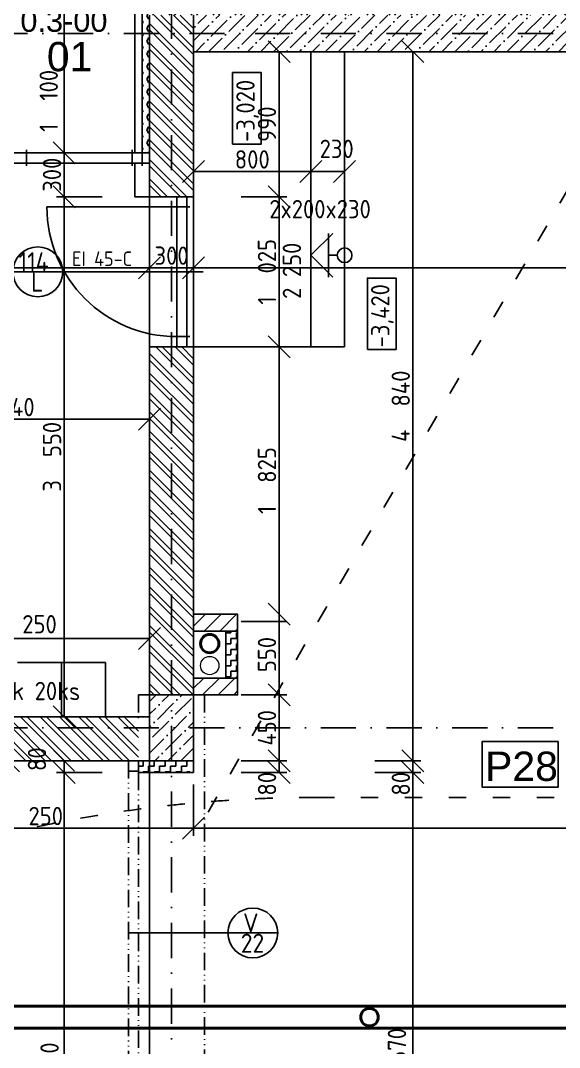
# Model space of a CAD drawing. Extents: x 4511820 to 5180432, y -1526536 to -944957.
# Drawn here: x 5108352 to 5112028, y -1379605 to -1372596 of the extents above; entities that cross this region are included whole.
import ezdxf

# ---------------------------------------------------------------- set-up
doc = ezdxf.new("R2010")
doc.units = 0
doc.header["$MEASUREMENT"] = 0
for name, pattern in [('ACAD_ISO03W100', [30, 12, -18]), ('ACAD_ISO12W100', [22, 12, -3, 0.5, -3, 0.5, -3]), ('BODKOCIARKOVANA_3', [5.6, 3, -1.3, 0, -1.3])]:
    doc.linetypes.add(name, pattern=pattern)
doc.layers.get('0').update_dxf_attribs({"linetype": 'CONTINUOUS'})
doc.layers.get('Defpoints').update_dxf_attribs({"color": 61, "linetype": 'CONTINUOUS'})
for name, color, linetype in [('DIM', 7, 'CONTINUOUS'), ('DVERE', 45, 'CONTINUOUS'), ('KÓTY', 4, 'CONTINUOUS'), ('MÚRY', 1, 'CONTINUOUS'), ('OKNÁ', 143, 'CONTINUOUS'), ('osi', 253, 'CONTINUOUS'), ('Plochy', 41, 'CONTINUOUS'), ('POPIS', 7, 'CONTINUOUS'), ('POZEMOK', 7, 'CONTINUOUS'), ('TENKÁ', 7, 'CONTINUOUS'), ('ŠRAFY', 82, 'CONTINUOUS')]:
    doc.layers.add(name, color=color, linetype=linetype)
doc.layers.add('zz-kanal-daždová', color=136, linetype='CONTINUOUS', lineweight=40)
doc.layers.add('zz-kanal-splaskova', color=37, linetype='CONTINUOUS', lineweight=18)
doc.styles.add('ARIAL', font='arial.ttf')
doc.styles.add('Style-Arial', font='arial.ttf')
doc.styles.add('STYLE1', font='isocp.shx')
doc.dimstyles.new('STANDARD 50', dxfattribs={"dimtxt": 125, "dimasz": 140, "dimexe": 10, "dimexo": 200, "dimgap": 20, "dimtad": 1, "dimdsep": 46, "dimlunit": 6, "dimtxsty": 'STYLE1', "dimblk1": 'OBLIQUE', "dimblk2": 'OBLIQUE', "dimsah": 1, "dimcen": 2.5, "dimse1": 1, "dimse2": 1, "dimadec": 0, "dimazin": 0, "dimtfac": 1, "dimtmove": 1, "dimatfit": 3, "dimldrblk": 'OBLIQUE', "dimfxl": 1, "dimtolj": 1, "dimtzin": 0, "dimarcsym": 0})
doc.dimstyles.new('STANDARD-50', dxfattribs={"dimtxt": 125, "dimasz": 150, "dimexe": 10, "dimexo": 200, "dimgap": 20, "dimtad": 1, "dimdsep": 46, "dimlunit": 6, "dimtxsty": 'STYLE1', "dimblk1": 'OBLIQUE', "dimblk2": 'OBLIQUE', "dimsah": 1, "dimcen": 2.5, "dimse1": 1, "dimse2": 1, "dimadec": 0, "dimazin": 0, "dimtfac": 1, "dimtmove": 1, "dimatfit": 3, "dimldrblk": 'OBLIQUE', "dimfxl": 1, "dimtolj": 1, "dimtzin": 0, "dimarcsym": 0})
pattern_1 = [(45, (584112, 0), (-53.0330086, 53.0330086), [])]

# ---------------------------------------------------------------- blocks, each defined once
blk = doc.blocks.new('_OBLIQUE')
at = {"color": 0, "linetype": 'ByBlock'}
blk.add_line((-0.5, -0.5), (0.5, 0.5), dxfattribs=at)
blk = doc.blocks.new('*D21365')
at = {"layer": 'Defpoints', "color": 0}
for p in [(5115872.5, -1377648), (5109532.5, -1377728), (5109532.5, -1378107.5)]:
    blk.add_point(p, dxfattribs=at)
at = {"layer": 'KÓTY', "color": 0, "lineweight": -2}
blk.add_line((5115872.5, -1378107.5), (5109532.5, -1378107.5), dxfattribs=at)
at = {"layer": 'KÓTY', "color": 0, "linetype": 'ByBlock', "lineweight": -2, "xscale": 150, "yscale": 150, "zscale": 150, "rotation": 180}
blk.add_blockref('_OBLIQUE', (5109532.5, -1378107.5), dxfattribs=at)
at = {"layer": 'KÓTY', "color": 0, "linetype": 'ByBlock', "lineweight": -2, "xscale": 150, "yscale": 150, "zscale": 150}
blk.add_blockref('_OBLIQUE', (5115872.5, -1378107.5), dxfattribs=at)
at = {"layer": 'KÓTY', "color": 0, "insert": (5112702.5, -1378025), "char_height": 125, "attachment_point": 5, "style": 'STYLE1'}
blk.add_mtext('\\A1;6ﾠ340', dxfattribs=at)
blk = doc.blocks.new('*D21366')
at = {"layer": 'Defpoints', "color": 0}
for p in [(5107282.5, -1377648), (5109532.5, -1377728), (5107282.5, -1378107.5)]:
    blk.add_point(p, dxfattribs=at)
at = {"layer": 'KÓTY', "color": 0, "lineweight": -2}
blk.add_line((5109532.5, -1378107.5), (5107282.5, -1378107.5), dxfattribs=at)
at = {"layer": 'KÓTY', "color": 0, "linetype": 'ByBlock', "lineweight": -2, "xscale": 150, "yscale": 150, "zscale": 150, "rotation": 180}
blk.add_blockref('_OBLIQUE', (5107282.5, -1378107.5), dxfattribs=at)
at = {"layer": 'KÓTY', "color": 0, "linetype": 'ByBlock', "lineweight": -2, "xscale": 150, "yscale": 150, "zscale": 150}
blk.add_blockref('_OBLIQUE', (5109532.5, -1378107.5), dxfattribs=at)
at = {"layer": 'KÓTY', "color": 0, "insert": (5108407.5, -1378025), "char_height": 125, "attachment_point": 5, "style": 'STYLE1'}
blk.add_mtext('\\A1;2ﾠ250', dxfattribs=at)
blk = doc.blocks.new('*D21421')
at = {"layer": 'Defpoints', "color": 0}
for p in [(5109532.5, -1374282.9), (5109532.5, -1374282.9), (5129402.5, -1374282.9)]:
    blk.add_point(p, dxfattribs=at)
at = {"layer": 'KÓTY', "color": 0, "lineweight": -2}
blk.add_line((5129402.5, -1374282.9), (5109532.5, -1374282.9), dxfattribs=at)
at = {"layer": 'KÓTY', "color": 0, "linetype": 'ByBlock', "lineweight": -2, "xscale": 150, "yscale": 150, "zscale": 150, "rotation": 180}
blk.add_blockref('_OBLIQUE', (5109532.5, -1374282.9), dxfattribs=at)
at = {"layer": 'KÓTY', "color": 0, "linetype": 'ByBlock', "lineweight": -2, "xscale": 150, "yscale": 150, "zscale": 150}
blk.add_blockref('_OBLIQUE', (5129402.5, -1374282.9), dxfattribs=at)
at = {"layer": 'KÓTY', "color": 0, "insert": (5119467.5, -1374200.3), "char_height": 125, "attachment_point": 5, "style": 'STYLE1'}
blk.add_mtext('\\A1;19ﾠ870', dxfattribs=at)
blk = doc.blocks.new('*D21491')
at = {"layer": 'Defpoints', "color": 0}
for p in [(5107192.5, -1374888), (5109232.5, -1374888), (5109232.5, -1375316.4)]:
    blk.add_point(p, dxfattribs=at)
at = {"layer": 'KÓTY', "color": 0, "lineweight": -2}
blk.add_line((5107192.5, -1375316.4), (5109232.5, -1375316.4), dxfattribs=at)
at = {"layer": 'KÓTY', "color": 0, "linetype": 'ByBlock', "lineweight": -2, "xscale": 150, "yscale": 150, "zscale": 150, "rotation": 180}
blk.add_blockref('_OBLIQUE', (5107192.5, -1375316.4), dxfattribs=at)
at = {"layer": 'KÓTY', "color": 0, "linetype": 'ByBlock', "lineweight": -2, "xscale": 150, "yscale": 150, "zscale": 150}
blk.add_blockref('_OBLIQUE', (5109232.5, -1375316.4), dxfattribs=at)
at = {"layer": 'KÓTY', "color": 0, "insert": (5108212.5, -1375233.8), "char_height": 125, "attachment_point": 5, "style": 'STYLE1'}
blk.add_mtext('\\A1;2ﾠ040', dxfattribs=at)
blk = doc.blocks.new('*D21497')
at = {"layer": 'Defpoints', "color": 0}
for p in [(5109532.5, -1372808), (5110332.5, -1372808), (5110332.5, -1373626)]:
    blk.add_point(p, dxfattribs=at)
at = {"layer": 'KÓTY', "color": 0, "lineweight": -2}
blk.add_line((5109532.5, -1373626), (5110332.5, -1373626), dxfattribs=at)
at = {"layer": 'KÓTY', "color": 0, "linetype": 'ByBlock', "lineweight": -2, "xscale": 150, "yscale": 150, "zscale": 150, "rotation": 180}
blk.add_blockref('_OBLIQUE', (5109532.5, -1373626), dxfattribs=at)
at = {"layer": 'KÓTY', "color": 0, "linetype": 'ByBlock', "lineweight": -2, "xscale": 150, "yscale": 150, "zscale": 150}
blk.add_blockref('_OBLIQUE', (5110332.5, -1373626), dxfattribs=at)
at = {"layer": 'KÓTY', "color": 0, "insert": (5109932.5, -1373543.5), "char_height": 125, "attachment_point": 5, "style": 'STYLE1'}
blk.add_mtext('\\A1;800', dxfattribs=at)
blk = doc.blocks.new('*D21498')
at = {"layer": 'Defpoints', "color": 0}
for p in [(5110332.5, -1373626), (5110562.5, -1373626), (5110562.5, -1373626)]:
    blk.add_point(p, dxfattribs=at)
at = {"layer": 'KÓTY', "color": 0, "lineweight": -2}
blk.add_line((5110332.5, -1373626), (5110562.5, -1373626), dxfattribs=at)
at = {"layer": 'KÓTY', "color": 0, "linetype": 'ByBlock', "lineweight": -2, "xscale": 150, "yscale": 150, "zscale": 150, "rotation": 180}
blk.add_blockref('_OBLIQUE', (5110332.5, -1373626), dxfattribs=at)
at = {"layer": 'KÓTY', "color": 0, "linetype": 'ByBlock', "lineweight": -2, "xscale": 150, "yscale": 150, "zscale": 150}
blk.add_blockref('_OBLIQUE', (5110562.5, -1373626), dxfattribs=at)
at = {"layer": 'KÓTY', "color": 0, "insert": (5110508.5, -1373471.5), "char_height": 125, "attachment_point": 5, "style": 'STYLE1'}
blk.add_mtext('\\A1;230', dxfattribs=at)
blk = doc.blocks.new('*D21500')
at = {"layer": 'Defpoints', "color": 0}
for p in [(5110074.5, -1372808), (5110074.5, -1377648), (5111028, -1377648)]:
    blk.add_point(p, dxfattribs=at)
at = {"layer": 'KÓTY', "color": 0, "lineweight": -2}
blk.add_line((5111028, -1372808), (5111028, -1377648), dxfattribs=at)
at = {"layer": 'KÓTY', "color": 0, "linetype": 'ByBlock', "lineweight": -2, "xscale": 150, "yscale": 150, "zscale": 150}
for p, rotation in [((5111028, -1372808), 90), ((5111028, -1377648), 270)]:
    blk.add_blockref('_OBLIQUE', p, dxfattribs=dict(at, rotation=rotation))
at = {"layer": 'KÓTY', "color": 0, "insert": (5110945.4, -1375228), "char_height": 125, "attachment_point": 5, "rotation": 90, "style": 'STYLE1'}
blk.add_mtext('\\A1;4ﾠ840', dxfattribs=at)
blk = doc.blocks.new('*D21501')
at = {"layer": 'Defpoints', "color": 0}
for p in [(5109532.5, -1374823), (5109532.5, -1376648), (5110115.5, -1376648)]:
    blk.add_point(p, dxfattribs=at)
at = {"layer": 'KÓTY', "color": 0, "lineweight": -2}
blk.add_line((5110115.5, -1374823), (5110115.5, -1376648), dxfattribs=at)
at = {"layer": 'KÓTY', "color": 0, "linetype": 'ByBlock', "lineweight": -2, "xscale": 150, "yscale": 150, "zscale": 150}
for p, rotation in [((5110115.5, -1374823), 90), ((5110115.5, -1376648), 270)]:
    blk.add_blockref('_OBLIQUE', p, dxfattribs=dict(at, rotation=rotation))
at = {"layer": 'KÓTY', "color": 0, "insert": (5110033, -1375735.5), "char_height": 125, "attachment_point": 5, "rotation": 90, "style": 'STYLE1'}
blk.add_mtext('\\A1;1ﾠ825', dxfattribs=at)
blk = doc.blocks.new('*D21502')
at = {"layer": 'Defpoints', "color": 0}
for p in [(5109832.5, -1376648), (5109832.5, -1377198), (5110115.5, -1377198)]:
    blk.add_point(p, dxfattribs=at)
at = {"layer": 'KÓTY', "color": 0, "lineweight": -2}
blk.add_line((5110115.5, -1376648), (5110115.5, -1377198), dxfattribs=at)
at = {"layer": 'KÓTY', "color": 0, "linetype": 'ByBlock', "lineweight": -2, "xscale": 150, "yscale": 150, "zscale": 150}
for p, rotation in [((5110115.5, -1376648), 90), ((5110115.5, -1377198), 270)]:
    blk.add_blockref('_OBLIQUE', p, dxfattribs=dict(at, rotation=rotation))
at = {"layer": 'KÓTY', "color": 0, "insert": (5110033, -1376923), "char_height": 125, "attachment_point": 5, "rotation": 90, "style": 'STYLE1'}
blk.add_mtext('\\A1;550', dxfattribs=at)
blk = doc.blocks.new('*D21503')
at = {"layer": 'Defpoints', "color": 0}
for p in [(5109532.5, -1377198), (5109532.5, -1377648), (5110115.5, -1377648)]:
    blk.add_point(p, dxfattribs=at)
at = {"layer": 'KÓTY', "color": 0, "lineweight": -2}
blk.add_line((5110115.5, -1377198), (5110115.5, -1377648), dxfattribs=at)
at = {"layer": 'KÓTY', "color": 0, "linetype": 'ByBlock', "lineweight": -2, "xscale": 150, "yscale": 150, "zscale": 150}
for p, rotation in [((5110115.5, -1377198), 90), ((5110115.5, -1377648), 270)]:
    blk.add_blockref('_OBLIQUE', p, dxfattribs=dict(at, rotation=rotation))
at = {"layer": 'KÓTY', "color": 0, "insert": (5110033, -1377423), "char_height": 125, "attachment_point": 5, "rotation": 90, "style": 'STYLE1'}
blk.add_mtext('\\A1;450', dxfattribs=at)
blk = doc.blocks.new('*D21504')
at = {"layer": 'Defpoints', "color": 0}
for p in [(5109232.5, -1373798), (5109532.5, -1373798), (5109232.5, -1374282.9)]:
    blk.add_point(p, dxfattribs=at)
at = {"layer": 'KÓTY', "color": 0, "lineweight": -2}
blk.add_line((5109532.5, -1374282.9), (5109232.5, -1374282.9), dxfattribs=at)
at = {"layer": 'KÓTY', "color": 0, "linetype": 'ByBlock', "lineweight": -2, "xscale": 150, "yscale": 150, "zscale": 150, "rotation": 180}
blk.add_blockref('_OBLIQUE', (5109232.5, -1374282.9), dxfattribs=at)
at = {"layer": 'KÓTY', "color": 0, "linetype": 'ByBlock', "lineweight": -2, "xscale": 150, "yscale": 150, "zscale": 150}
blk.add_blockref('_OBLIQUE', (5109532.5, -1374282.9), dxfattribs=at)
at = {"layer": 'KÓTY', "color": 0, "insert": (5109382.5, -1374200.4), "char_height": 125, "attachment_point": 5, "style": 'STYLE1'}
blk.add_mtext('\\A1;300', dxfattribs=at)
blk = doc.blocks.new('*D21505')
at = {"layer": 'Defpoints', "color": 0}
for p in [(5107192.5, -1373498), (5109232.5, -1373798), (5109232.5, -1374282.9)]:
    blk.add_point(p, dxfattribs=at)
at = {"layer": 'KÓTY', "color": 0, "lineweight": -2}
blk.add_line((5107192.5, -1374282.9), (5109232.5, -1374282.9), dxfattribs=at)
at = {"layer": 'KÓTY', "color": 0, "linetype": 'ByBlock', "lineweight": -2, "xscale": 150, "yscale": 150, "zscale": 150, "rotation": 180}
blk.add_blockref('_OBLIQUE', (5107192.5, -1374282.9), dxfattribs=at)
at = {"layer": 'KÓTY', "color": 0, "linetype": 'ByBlock', "lineweight": -2, "xscale": 150, "yscale": 150, "zscale": 150}
blk.add_blockref('_OBLIQUE', (5109232.5, -1374282.9), dxfattribs=at)
at = {"layer": 'KÓTY', "color": 0, "insert": (5108011.5, -1374203), "char_height": 125, "attachment_point": 5, "style": 'STYLE1'}
blk.add_mtext('\\A1;2ﾠ040', dxfattribs=at)
blk = doc.blocks.new('*D21531')
at = {"layer": 'Defpoints', "color": 0}
for p in [(5109532.5, -1377728), (5109532.5, -1381398), (5111028, -1381398)]:
    blk.add_point(p, dxfattribs=at)
at = {"layer": 'KÓTY', "color": 0, "lineweight": -2}
blk.add_line((5111028, -1377728), (5111028, -1381398), dxfattribs=at)
at = {"layer": 'KÓTY', "color": 0, "linetype": 'ByBlock', "lineweight": -2, "xscale": 150, "yscale": 150, "zscale": 150}
for p, rotation in [((5111028, -1377728), 90), ((5111028, -1381398), 270)]:
    blk.add_blockref('_OBLIQUE', p, dxfattribs=dict(at, rotation=rotation))
at = {"layer": 'KÓTY', "color": 0, "insert": (5110919.5, -1379708.5), "char_height": 125, "attachment_point": 5, "rotation": 90, "style": 'STYLE1'}
blk.add_mtext('\\A1;3ﾠ670', dxfattribs=at)
blk = doc.blocks.new('*D21535')
at = {"layer": 'Defpoints', "color": 0}
for p in [(5109232.5, -1376812.5), (5106982.5, -1377167), (5109232.5, -1377167)]:
    blk.add_point(p, dxfattribs=at)
at = {"layer": 'KÓTY', "color": 0, "lineweight": -2}
blk.add_line((5106982.5, -1376812.5), (5109232.5, -1376812.5), dxfattribs=at)
at = {"layer": 'KÓTY', "color": 0, "linetype": 'ByBlock', "lineweight": -2, "xscale": 150, "yscale": 150, "zscale": 150, "rotation": 180}
blk.add_blockref('_OBLIQUE', (5106982.5, -1376812.5), dxfattribs=at)
at = {"layer": 'KÓTY', "color": 0, "linetype": 'ByBlock', "lineweight": -2, "xscale": 150, "yscale": 150, "zscale": 150}
blk.add_blockref('_OBLIQUE', (5109232.5, -1376812.5), dxfattribs=at)
at = {"layer": 'KÓTY', "color": 0, "insert": (5108365, -1376716), "char_height": 125, "attachment_point": 5, "style": 'STYLE1'}
blk.add_mtext('\\A1;2ﾠ250', dxfattribs=at)
blk = doc.blocks.new('*D21538')
at = {"layer": 'Defpoints', "color": 0}
for p in [(5107352.5, -1373798), (5107352.5, -1377348), (5108649.5, -1377348)]:
    blk.add_point(p, dxfattribs=at)
at = {"layer": 'KÓTY', "color": 0, "lineweight": -2}
blk.add_line((5108649.5, -1373798), (5108649.5, -1377348), dxfattribs=at)
at = {"layer": 'KÓTY', "color": 0, "linetype": 'ByBlock', "lineweight": -2, "xscale": 150, "yscale": 150, "zscale": 150}
for p, rotation in [((5108649.5, -1373798), 90), ((5108649.5, -1377348), 270)]:
    blk.add_blockref('_OBLIQUE', p, dxfattribs=dict(at, rotation=rotation))
at = {"layer": 'KÓTY', "color": 0, "insert": (5108567, -1375573), "char_height": 125, "attachment_point": 5, "rotation": 90, "style": 'STYLE1'}
blk.add_mtext('\\A1;3ﾠ550', dxfattribs=at)
blk = doc.blocks.new('*D21581')
at = {"layer": 'Defpoints', "color": 0}
for p in [(5109157.5, -1377648), (5108270.5, -1383558), (5109157.5, -1383558)]:
    blk.add_point(p, dxfattribs=at)
at = {"layer": 'KÓTY', "color": 0, "lineweight": -2}
blk.add_line((5108270.5, -1377648), (5108270.5, -1383558), dxfattribs=at)
at = {"layer": 'KÓTY', "color": 0, "linetype": 'ByBlock', "lineweight": -2, "xscale": 150, "yscale": 150, "zscale": 150}
for p, rotation in [((5108270.5, -1377648), 90), ((5108270.5, -1383558), 270)]:
    blk.add_blockref('_OBLIQUE', p, dxfattribs=dict(at, rotation=rotation))
at = {"layer": 'KÓTY', "color": 0, "insert": (5108188, -1380603), "char_height": 125, "attachment_point": 5, "rotation": 90, "style": 'STYLE1'}
blk.add_mtext('\\A1;5ﾠ910', dxfattribs=at)
blk = doc.blocks.new('*D21666')
at = {"layer": 'Defpoints', "color": 0}
for p in [(5109532.5, -1372808), (5109532.5, -1373798), (5110115.5, -1373798)]:
    blk.add_point(p, dxfattribs=at)
at = {"layer": 'KÓTY', "color": 0, "lineweight": -2}
blk.add_line((5110115.5, -1372808), (5110115.5, -1373798), dxfattribs=at)
at = {"layer": 'KÓTY', "color": 0, "linetype": 'ByBlock', "lineweight": -2, "xscale": 150, "yscale": 150, "zscale": 150}
for p, rotation in [((5110115.5, -1372808), 90), ((5110115.5, -1373798), 270)]:
    blk.add_blockref('_OBLIQUE', p, dxfattribs=dict(at, rotation=rotation))
at = {"layer": 'KÓTY', "color": 0, "insert": (5110033, -1373303), "char_height": 125, "attachment_point": 5, "rotation": 90, "style": 'STYLE1'}
blk.add_mtext('\\A1;990', dxfattribs=at)
blk = doc.blocks.new('*D21667')
at = {"layer": 'Defpoints', "color": 0}
for p in [(5109487.5, -1373798), (5109507.5, -1374823), (5110115.5, -1374823)]:
    blk.add_point(p, dxfattribs=at)
at = {"layer": 'KÓTY', "color": 0, "lineweight": -2}
blk.add_line((5110115.5, -1373798), (5110115.5, -1374823), dxfattribs=at)
at = {"layer": 'KÓTY', "color": 0, "linetype": 'ByBlock', "lineweight": -2, "xscale": 150, "yscale": 150, "zscale": 150}
for p, rotation in [((5110115.5, -1373798), 90), ((5110115.5, -1374823), 270)]:
    blk.add_blockref('_OBLIQUE', p, dxfattribs=dict(at, rotation=rotation))
at = {"layer": 'KÓTY', "color": 0, "insert": (5110033, -1374310.5), "char_height": 125, "attachment_point": 5, "rotation": 90, "style": 'STYLE1'}
blk.add_mtext('\\A1;1ﾠ025', dxfattribs=at)
blk = doc.blocks.new('*D33771')
at = {"layer": 'Defpoints', "color": 0}
for p in [(5109132.5, -1373498), (5108649.5, -1373798), (5109132.5, -1373798)]:
    blk.add_point(p, dxfattribs=at)
at = {"layer": 'KÓTY', "color": 0, "lineweight": -2}
blk.add_line((5108649.5, -1373498), (5108649.5, -1373798), dxfattribs=at)
at = {"layer": 'KÓTY', "color": 0, "linetype": 'ByBlock', "lineweight": -2, "xscale": 150, "yscale": 150, "zscale": 150}
for p, rotation in [((5108649.5, -1373498), 90), ((5108649.5, -1373798), 270)]:
    blk.add_blockref('_OBLIQUE', p, dxfattribs=dict(at, rotation=rotation))
at = {"layer": 'KÓTY', "color": 0, "insert": (5108567, -1373648), "char_height": 125, "attachment_point": 5, "rotation": 90, "style": 'STYLE1'}
blk.add_mtext('\\A1;300', dxfattribs=at)
blk = doc.blocks.new('*D33772')
at = {"layer": 'Defpoints', "color": 0}
for p in [(5108649.5, -1372398), (5109132.5, -1372398), (5109132.5, -1373498)]:
    blk.add_point(p, dxfattribs=at)
at = {"layer": 'KÓTY', "color": 0, "lineweight": -2}
blk.add_line((5108649.5, -1373498), (5108649.5, -1372398), dxfattribs=at)
at = {"layer": 'KÓTY', "color": 0, "linetype": 'ByBlock', "lineweight": -2, "xscale": 150, "yscale": 150, "zscale": 150}
for p, rotation in [((5108649.5, -1372398), 90), ((5108649.5, -1373498), 270)]:
    blk.add_blockref('_OBLIQUE', p, dxfattribs=dict(at, rotation=rotation))
at = {"layer": 'KÓTY', "color": 0, "insert": (5108544.5, -1373144), "char_height": 125, "attachment_point": 5, "rotation": 90, "style": 'STYLE1'}
blk.add_mtext('\\A1;1ﾠ100', dxfattribs=at)
blk = doc.blocks.new('*D49184')
at = {"layer": 'Defpoints', "color": 0}
for p in [(5109532.5, -1377648), (5109532.5, -1377728), (5110115.5, -1377728)]:
    blk.add_point(p, dxfattribs=at)
at = {"layer": 'KÓTY', "color": 0, "lineweight": -2}
blk.add_line((5110115.5, -1377648), (5110115.5, -1377728), dxfattribs=at)
at = {"layer": 'KÓTY', "color": 0, "linetype": 'ByBlock', "lineweight": -2, "xscale": 150, "yscale": 150, "zscale": 150}
for p, rotation in [((5110115.5, -1377648), 90), ((5110115.5, -1377728), 270)]:
    blk.add_blockref('_OBLIQUE', p, dxfattribs=dict(at, rotation=rotation))
at = {"layer": 'KÓTY', "color": 0, "insert": (5110033.5, -1377805), "char_height": 125, "attachment_point": 5, "rotation": 90, "style": 'STYLE1'}
blk.add_mtext('\\A1;80', dxfattribs=at)
blk = doc.blocks.new('*D54756')
at = {"layer": 'Defpoints', "color": 0}
for p in [(5109157.5, -1377728), (5108649.5, -1381398), (5109157.5, -1381398)]:
    blk.add_point(p, dxfattribs=at)
at = {"layer": 'KÓTY', "color": 0, "lineweight": -2}
blk.add_line((5108649.5, -1377728), (5108649.5, -1381398), dxfattribs=at)
at = {"layer": 'KÓTY', "color": 0, "linetype": 'ByBlock', "lineweight": -2, "xscale": 150, "yscale": 150, "zscale": 150}
for p, rotation in [((5108649.5, -1377728), 90), ((5108649.5, -1381398), 270)]:
    blk.add_blockref('_OBLIQUE', p, dxfattribs=dict(at, rotation=rotation))
at = {"layer": 'KÓTY', "color": 0, "insert": (5108550.5, -1379806.5), "char_height": 125, "attachment_point": 5, "rotation": 90, "style": 'STYLE1'}
blk.add_mtext('\\A1;3ﾠ670', dxfattribs=at)
blk = doc.blocks.new('*D54757')
at = {"layer": 'Defpoints', "color": 0}
for p in [(5109157.5, -1377648), (5108649.5, -1377728), (5109157.5, -1377728)]:
    blk.add_point(p, dxfattribs=at)
at = {"layer": 'DIM', "color": 0, "lineweight": -2}
blk.add_line((5108649.5, -1377648), (5108649.5, -1377728), dxfattribs=at)
at = {"layer": 'DIM', "color": 0, "linetype": 'ByBlock', "lineweight": -2, "xscale": 140, "yscale": 140, "zscale": 140}
for p, rotation in [((5108649.5, -1377648), 90), ((5108649.5, -1377728), 270)]:
    blk.add_blockref('_OBLIQUE', p, dxfattribs=dict(at, rotation=rotation))
at = {"layer": 'DIM', "color": 0, "insert": (5108464.5, -1377637.3), "char_height": 125, "attachment_point": 5, "rotation": 90, "style": 'STYLE1'}
blk.add_mtext('\\A1;80', dxfattribs=at)
blk = doc.blocks.new('*D54758')
at = {"layer": 'Defpoints', "color": 0}
for p in [(5110445, -1377648), (5110445, -1377728), (5111028, -1377728)]:
    blk.add_point(p, dxfattribs=at)
at = {"layer": 'KÓTY', "color": 0, "lineweight": -2}
blk.add_line((5111028, -1377648), (5111028, -1377728), dxfattribs=at)
at = {"layer": 'KÓTY', "color": 0, "linetype": 'ByBlock', "lineweight": -2, "xscale": 150, "yscale": 150, "zscale": 150}
for p, rotation in [((5111028, -1377648), 90), ((5111028, -1377728), 270)]:
    blk.add_blockref('_OBLIQUE', p, dxfattribs=dict(at, rotation=rotation))
at = {"layer": 'KÓTY', "color": 0, "insert": (5110946, -1377805), "char_height": 125, "attachment_point": 5, "rotation": 90, "style": 'STYLE1'}
blk.add_mtext('\\A1;80', dxfattribs=at)

msp = doc.modelspace()

# ---------------------------------------------------------------- hatches: boundary and pattern name
at = {"layer": 'ŠRAFY'}
h = msp.add_hatch(dxfattribs=at)
h.set_pattern_fill('HEX', color=256, scale=200)
h.set_pattern_definition([(0, (9e-09, -175781), (0, 43.3012702), [25, -50]), (120, (9e-09, -175781), (-37.5, -21.6506351), [25, -50]), (60, (25, -175781), (-37.5, 21.6506351), [25, -50])])
h.paths.add_polyline_path([(5109232.5, -1372558.048), (5109532.5, -1372558.048), (5112112.5, -1372558.048), (5112162.5, -1372558.048), (5112162.5, -1372518.048), (5112162.5, -1372398.048), (5109182.5, -1372398.048), (5109182.5, -1373478.048), (5109182.5, -1373498.048), (5109232.5, -1373498.048)])
h = msp.add_hatch(dxfattribs=at)
h.set_pattern_fill('ANSI32', color=256, scale=250, angle=90)
h.paths.add_polyline_path([(5109232.5, -1373798.048), (5109532.5, -1373798.048), (5109532.5, -1372808.048), (5109532.5, -1372558.048), (5109232.5, -1372558.048), (5109232.5, -1373498.048)])
h = msp.add_hatch(dxfattribs=at)
h.set_pattern_fill('ANSI36', color=256, scale=500)
h.set_pattern_definition([(45, (584112, 0), (33.1456304, 121.533978), [156.25, -31.25, 0, -31.25])])
h.paths.add_polyline_path([(5109532.5, -1372558.048), (5109532.5, -1372808.048), (5112112.5, -1372808.048), (5112112.5, -1372558.048)])
h = msp.add_hatch(dxfattribs=at)
h.set_pattern_fill('ANSI32', color=256, scale=250, angle=90)
h.paths.add_polyline_path([(5102892.5, -1375438.048), (5102892.5, -1375158.048), (5102892.5, -1374878.048), (5102892.5, -1374598.048), (5102892.5, -1374318.048), (5102892.5, -1374038.048), (5102892.5, -1372938.048), (5102592.5, -1372938.048), (5102592.5, -1377938.048), (5102777.5, -1377938.048), (5102777.5, -1377978.048), (5102892.5, -1377978.048), (5102892.5, -1377848.048), (5105847.5, -1377848.048), (5105927.5, -1377848.048), (5106327.5, -1377848.048), (5106407.5, -1377848.048), (5107282.5, -1377848.048), (5107282.5, -1377648.048), (5109157.5, -1377648.048), (5109157.5, -1377348.048), (5107062.5, -1377348.048), (5106992.5, -1377348.048), (5106982.5, -1377348.048), (5106982.5, -1377548.048), (5102892.5, -1377548.048), (5102892.5, -1376278.048), (5102892.5, -1376163.048), (5102892.5, -1375998.048), (5102892.5, -1375718.048), (5102892.5, -1375563.048)])
h = msp.add_hatch(dxfattribs=at)
h.set_pattern_fill('ANSI32', color=256, scale=250, angle=90)
h.paths.add_polyline_path([(5109532.5, -1377198.048), (5109532.5, -1377118.048), (5109532.5, -1376828.048), (5109532.5, -1376748.048), (5109532.5, -1374823.048), (5109507.503, -1374823.048), (5109487.503, -1374823.048), (5109417.503, -1374823.048), (5109397.503, -1374823.048), (5109232.5, -1374823.048), (5109232.5, -1377198.048)])
at = {"layer": 'ŠRAFY', "ltscale": 0.25}
h = msp.add_hatch(dxfattribs=at)
h.set_pattern_fill('ANSI31', color=256, scale=600, style=0)
h.set_pattern_definition(pattern_1)
h.paths.add_polyline_path([(5109832.5, -1376648.048), (5109532.5, -1376648.048), (5109532.5, -1376763.048), (5109752.5, -1376763.048), (5109832.5, -1376763.048)])
h = msp.add_hatch(dxfattribs=at)
h.set_pattern_fill('ZIGZAG', color=256, scale=300, style=0)
h.set_pattern_definition([(0, (0, 0), (37.5, 37.5), [37.5, -37.5]), (90, (37.5, 0), (-37.5, 37.5), [37.5, -37.5])])
h.paths.add_polyline_path([(5109832.5, -1376763.048), (5109752.5, -1376763.048), (5109752.5, -1377083.048), (5109832.5, -1377083.048)])
h = msp.add_hatch(dxfattribs=at)
h.set_pattern_fill('ANSI31', color=256, scale=600, style=0)
h.set_pattern_definition(pattern_1)
h.paths.add_polyline_path([(5109832.5, -1377198.048), (5109832.5, -1377083.048), (5109752.5, -1377083.048), (5109532.5, -1377083.048), (5109532.5, -1377198.048), (5109607.5, -1377198.048)])
h = msp.add_hatch(dxfattribs=at)
h.set_pattern_fill('ANSI36', color=256, scale=500)
h.set_pattern_definition([(45, (584112, -252049.5), (33.1456304, 121.533978), [156.25, -31.25, 0, -31.25])])
h.paths.add_polyline_path([(5109232.5, -1377198.048), (5109232.5, -1377348.048), (5109232.5, -1377648.048), (5109532.5, -1377648.048), (5109532.5, -1377568.048), (5109532.5, -1377428.048), (5109532.5, -1377348.048), (5109532.5, -1377198.048)])
h = msp.add_hatch(dxfattribs=at)
h.set_pattern_fill('ZIGZAG', color=256, scale=300, style=0)
h.set_pattern_definition([(0, (-40350, 2090), (37.5, 37.5), [37.5, -37.5]), (90, (-40312.5, 2090), (-37.5, 37.5), [37.5, -37.5])])
h.paths.add_polyline_path([(5109507.5, -1377648.048), (5109157.5, -1377648.048), (5109157.5, -1377728.048), (5109507.5, -1377728.048)])

# ---------------------------------------------------------------- linework, layer by layer
at = {"layer": 'DVERE', "linetype": 'ACAD_ISO12W100', "ltscale": 10}
msp.add_line((5109087.5, -1377648.048), (5109087.5, -1381398.048), dxfattribs=at)
at = {"layer": 'KÓTY', "ltscale": 0.25}
for p, q in [((5108908.903, -1373798.048), (5108596.5, -1373798.048)), ((5110168.903, -1373798.048), (5109856.5, -1373798.048)), ((5110168.903, -1376698.048), (5109856.5, -1376698.048)), ((5110168.903, -1377198.048), (5109856.5, -1377198.048)), ((5110168.903, -1377648.048), (5109856.5, -1377648.048)), ((5111081.381, -1377648.048), (5110768.978, -1377648.048)), ((5108909.201, -1377728.048), (5108596.799, -1377728.048)), ((5110168.903, -1377728.048), (5109856.5, -1377728.048)), ((5111081.381, -1377728.048), (5110768.978, -1377728.048))]:
    msp.add_line(p, q, dxfattribs=at)
at = {"layer": 'KÓTY', "ltscale": 25}
msp.add_line((5109532.5, -1378160.903), (5109532.5, -1377810.903), dxfattribs=at)
at = {"layer": 'MÚRY'}
for p, q in [((5109182.5, -1373498.048), (5109182.5, -1372398.048)), ((5109532.5, -1372808.048), (5112162.5, -1372808.048)), ((5109532.5, -1373798.048), (5109532.5, -1372808.048)), ((5109182.5, -1373498.048), (5109232.5, -1373498.048)), ((5109232.5, -1373798.048), (5109232.5, -1373498.048)), ((5109232.5, -1373798.048), (5109532.5, -1373798.048)), ((5109232.5, -1374823.048), (5109232.5, -1377348.048)), ((5109232.5, -1374823.048), (5109532.5, -1374823.048)), ((5109532.5, -1374823.048), (5109532.5, -1376648.048)), ((5109532.5, -1376648.048), (5109832.5, -1376648.048)), ((5109832.5, -1377198.048), (5109832.5, -1376648.048)), ((5109532.5, -1377083.048), (5109532.5, -1376763.048)), ((5109532.5, -1376763.048), (5109752.5, -1376763.048)), ((5109752.5, -1377083.048), (5109752.5, -1376763.048)), ((5109532.5, -1377083.048), (5109752.5, -1377083.048)), ((5109532.5, -1377198.048), (5109832.5, -1377198.048)), ((5109532.5, -1377198.048), (5109532.5, -1377728.048)), ((5106982.5, -1377348.048), (5109232.5, -1377348.048)), ((5107282.5, -1377648.048), (5109157.5, -1377648.048)), ((5109157.5, -1377728.048), (5109157.5, -1377648.048)), ((5109532.5, -1377728.048), (5109157.5, -1377728.048))]:
    msp.add_line(p, q, dxfattribs=at)
at = {"layer": 'OKNÁ', "ltscale": 0.25}
for p, q in [((5109182.5, -1373498.048), (5107352.5, -1373498.048)), ((5108392.5, -1373588.048), (5108392.5, -1373478.048)), ((5109112.5, -1373588.048), (5109112.5, -1373478.048)), ((5109182.5, -1373588.048), (5109182.5, -1373478.048)), ((5109232.5, -1373568.048), (5107192.5, -1373568.048)), ((5109417.503, -1374823.048), (5109417.503, -1373798.048)), ((5109487.503, -1374823.048), (5109487.503, -1373798.048)), ((5109417.503, -1373868.048), (5108532.503, -1373868.048)), ((5109397.503, -1373868.048), (5109507.503, -1373868.048)), ((5108640.253, -1374310.548), (5108300.253, -1374310.548)), ((5108520.005, -1374310.548), (5109598.003, -1374310.548)), ((5109397.503, -1374753.048), (5109507.503, -1374753.048)), ((5109397.503, -1374823.048), (5109507.503, -1374823.048))]:
    msp.add_line(p, q, dxfattribs=at)
msp.add_circle((5108470.253, -1374310.548), 170, dxfattribs=at)
msp.add_arc((5109417.503, -1373868.048), 885, 180, 270, dxfattribs=at)
at = {"layer": 'osi', "linetype": 'BODKOCIARKOVANA_3', "ltscale": 80}
for p, q in [((5109382.5, -1371584.954), (5109382.5, -1401996.195)), ((5157242.5, -1372683.048), (5093572.5, -1372683.048)), ((5157242.5, -1377423.048), (5093572.5, -1377423.048))]:
    msp.add_line(p, q, dxfattribs=at)
at = {"layer": 'Plochy'}
for points in [[(5109132.5, -1372398.048), (5107352.5, -1372398.048), (5107352.5, -1373498.048), (5109132.5, -1373498.048)], [(5107062.5, -1377348.048), (5107062.5, -1374888.048), (5107192.5, -1374888.048), (5107192.5, -1373568.048), (5109132.5, -1373568.048), (5109132.5, -1373798.048), (5109232.5, -1373798.048), (5109232.5, -1377348.048)]]:
    msp.add_lwpolyline(points, close=True, dxfattribs=at)
for points in [[(5145142.5, -1385988.048), (5111462.5, -1385988.048), (5111462.5, -1385740.906), (5109532.5, -1382398.048), (5109532.5, -1381398.048), (5109232.5, -1381398.048), (5109232.5, -1377648.048), (5109532.5, -1377648.048), (5109532.5, -1377198.048), (5109832.5, -1377198.048), (5109832.5, -1376648.048), (5109532.5, -1376648.048), (5109532.5, -1372808.048), (5129252.5, -1372808.048)], [(5109362.5, -1398948.048), (5109362.5, -1385088.048), (5109607.5, -1385088.048), (5109612.5, -1385988.048), (5111322.5, -1385988.048), (5111322.5, -1385778.419), (5109370.842, -1382398.048), (5109232.5, -1382398.048), (5109232.5, -1377648.048), (5107282.5, -1377648.048), (5107282.5, -1377848.048), (5106407.5, -1377848.048), (5106407.5, -1378148.048), (5104907.5, -1378148.048), (5104907.5, -1377848.048), (5102892.5, -1377848.048), (5102892.5, -1379518.048), (5101207.115, -1379518.048), (5096182.5, -1376617.085), (5096182.5, -1398648.048)]]:
    msp.add_lwpolyline(points, dxfattribs=at)
at = {"layer": 'POPIS', "color": 8, "ltscale": 0.25}
msp.add_lwpolyline([(5112018.011, -1377516.334), (5111501.611, -1377516.334), (5111501.611, -1377828.534), (5112018.011, -1377828.534)], close=True, dxfattribs=at)
at = {"layer": 'POZEMOK', "linetype": 'ACAD_ISO03W100', "ltscale": 10}
for p, q in [((5109630.993, -1377998.048), (5112627.441, -1372808.048)), ((5110372.5, -1377898.048), (5145863.478, -1377898.048))]:
    msp.add_line(p, q, dxfattribs=at)
at = {"layer": 'POZEMOK'}
for p, q in [((5110332.5, -1374198.048), (5110482.5, -1374048.048)), ((5110452.5, -1374048.048), (5110452.5, -1374348.048)), ((5110482.5, -1374348.048), (5110332.5, -1374198.048)), ((5110512.5, -1374198.048), (5110452.5, -1374198.048)), ((5108332.5, -1376978.048), (5108632.5, -1376978.048)), ((5108632.5, -1376978.048), (5108632.5, -1377348.048)), ((5108632.5, -1376978.048), (5108932.5, -1376978.048)), ((5108932.5, -1376978.048), (5108932.5, -1377348.048))]:
    msp.add_line(p, q, dxfattribs=at)
msp.add_circle((5110562.5, -1374198.048), 50, dxfattribs=at)
at = {"layer": 'POZEMOK', "linetype": 'ACAD_ISO03W100', "ltscale": 10}
msp.add_arc((5110372.5, -1386998.048), 9100, 90, 180, dxfattribs=at)
at = {"layer": 'TENKÁ'}
for p, q in [((5109232.5, -1373498.048), (5109232.5, -1372558.048)), ((5109532.5, -1372808.048), (5109532.5, -1372558.048)), ((5109532.5, -1376648.048), (5109532.5, -1376763.048)), ((5109752.5, -1376763.048), (5109832.5, -1376763.048)), ((5109532.5, -1377083.048), (5109532.5, -1377198.048)), ((5109752.5, -1377083.048), (5109832.5, -1377083.048)), ((5109232.5, -1377198.048), (5109157.5, -1377198.048)), ((5109232.5, -1377198.048), (5109532.5, -1377198.048)), ((5109532.5, -1377198.048), (5109607.5, -1377198.048)), ((5109532.5, -1377198.048), (5109607.5, -1377198.048)), ((5109232.5, -1377348.048), (5109232.5, -1377648.048)), ((5109087.5, -1377718.048), (5109087.5, -1377648.048)), ((5109157.5, -1377648.048), (5109532.5, -1377648.048)), ((5109157.5, -1377718.048), (5109087.5, -1377718.048)), ((5109766.14, -1378823.172), (5109087.5, -1378823.172))]:
    msp.add_line(p, q, dxfattribs=at)
at = {"layer": 'TENKÁ', "ltscale": 20}
for p, q in [((5110332.5, -1372808.048), (5110332.5, -1374823.048)), ((5110562.5, -1372808.048), (5110562.5, -1374823.048)), ((5110562.5, -1374823.048), (5109532.5, -1374823.048)), ((5110532.5, -1374823.048), (5109832.5, -1374823.048))]:
    msp.add_line(p, q, dxfattribs=at)
at = {"layer": 'TENKÁ', "linetype": 'ACAD_ISO12W100', "ltscale": 10}
for p, q in [((5109232.5, -1373798.048), (5109232.5, -1374823.048)), ((5109532.5, -1373798.048), (5109532.5, -1374823.048)), ((5109157.5, -1377198.048), (5109157.5, -1377348.048)), ((5109607.5, -1377198.048), (5109607.5, -1382527.952)), ((5109157.5, -1377728.048), (5109157.5, -1381398.048))]:
    msp.add_line(p, q, dxfattribs=at)
at = {"layer": 'TENKÁ', "ltscale": 0.25}
msp.add_line((5110106.14, -1378823.172), (5109766.14, -1378823.172), dxfattribs=at)
for points in [[(5109798.5, -1373438.807), (5109798.5, -1372951.193), (5109993.899, -1372951.193), (5109993.899, -1373438.807)], [(5110718, -1374840.673), (5110718, -1374353.058), (5110913.399, -1374353.058), (5110913.399, -1374840.673)]]:
    msp.add_lwpolyline(points, close=True, dxfattribs=at)
msp.add_circle((5109936.14, -1378823.172), 170, dxfattribs=at)
at = {"layer": 'zz-kanal-daždová'}
for p, q in [((5122462.5, -1379323.048), (5103462.5, -1379323.048)), ((5122462.5, -1379473.048), (5103462.5, -1379473.048))]:
    msp.add_line(p, q, dxfattribs=at)
for centre, radius in [((5109642.5, -1376848.048), 62.5), ((5110732.5, -1379398.048), 60)]:
    msp.add_circle(centre, radius, dxfattribs=at)
at = {"layer": 'zz-kanal-splaskova'}
msp.add_circle((5109642.5, -1376998.048), 62.5, dxfattribs=at)

# ---------------------------------------------------------------- texts
at = {"layer": 'DVERE', "ltscale": 0.25, "style": 'STYLE1'}
for s, p in [('114', (5108339.222, -1374307.048)), ('L', (5108423.722, -1374445.685))]:
    msp.add_text(s, height=130, dxfattribs=at).set_placement(p)
at = {"layer": 'KÓTY', "insert": (5110202.957, -1374303.357), "char_height": 125, "attachment_point": 5, "rotation": 90, "style": 'STYLE1'}
msp.add_mtext('\\A1;2 250', dxfattribs=at)
at = {"layer": 'POPIS', "lineweight": 40, "ltscale": 0.25, "style": 'ARIAL'}
for s, height, p in [('0.3-00', 150, (5108351.061, -1372672.724)), ('01', 200, (5108531.561, -1372941.724))]:
    msp.add_text(s, height=height, dxfattribs=at).set_placement(p)
at = {"layer": 'POPIS', "color": 8, "ltscale": 0.25, "style": 'Style-Arial'}
msp.add_text('P28', height=200, dxfattribs=at).set_placement((5111520.477, -1377785.298))
at = {"layer": 'POZEMOK', "linetype": 'Continuous', "style": 'STYLE1'}
msp.add_text('schránok 20ks', height=125, dxfattribs=at).set_placement((5107761.828, -1377234.279))
at = {"layer": 'TENKÁ', "ltscale": 0.25, "style": 'STYLE1'}
for s, p in [('-3,020', (5109948.701, -1373424.418)), ('-3,420', (5110868.201, -1374826.284))]:
    msp.add_text(s, height=125, rotation=90, dxfattribs=at).set_placement(p)
at = {"layer": 'TENKÁ', "linetype": 'Continuous', "style": 'STYLE1'}
for s, height, p in [('2x200x230', 125, (5110048.828, -1373945.279)), ('EI 45-C', 100, (5108703.538, -1374271.581))]:
    msp.add_text(s, height=height, dxfattribs=at).set_placement(p)
at = {"layer": 'TENKÁ', "style": 'STYLE1'}
for s, p in [('V', (5109870.11, -1378819.672)), ('22', (5109854.61, -1378958.309))]:
    msp.add_text(s, height=130, dxfattribs=at).set_placement(p)

# ---------------------------------------------------------------- dimensions: what is measured, and where the dimension line sits
at = {"layer": 'DIM'}
dim = msp.add_linear_dim(base=(5108649.5, -1377728.048), p1=(5109157.5, -1377648.048), p2=(5109157.5, -1377728.048), angle=90, dimstyle='STANDARD 50', dxfattribs=at)
dim.commit()
dim.dimension.update_dxf_attribs({"geometry": '*D54757', "text_midpoint": (5108464.5, -1377637.298)})
at = {"layer": 'KÓTY'}
for base, p1, p2, picture, middle in [((5108649.5, -1372398.048), (5109132.5, -1373498.048), (5109132.5, -1372398.048), '*D33772', (5108627, -1373144)), ((5110115.5, -1377728.048), (5109532.5, -1377648.048), (5109532.5, -1377728.048), '*D49184', (5110116, -1377805)), ((5111027.978, -1377728.048), (5110444.978, -1377648.048), (5110444.978, -1377728.048), '*D54758', (5111028.478, -1377805)), ((5108649.5, -1381398.048), (5109157.5, -1377728.048), (5109157.5, -1381398.048), '*D54756', (5108633, -1379806.5))]:
    dim = msp.add_linear_dim(base=base, p1=p1, p2=p2, angle=90, dimstyle='STANDARD-50', override={"dimtxsty": 'STYLE1', "dimldrblk": 'OBLIQUE'}, dxfattribs=at)
    dim.commit()
    dim.dimension.update_dxf_attribs({"geometry": picture, "text_midpoint": middle, "dimtype": 160})
for base, p1, p2, picture, middle in [((5110115.5, -1373798.048), (5109532.5, -1372808.048), (5109532.5, -1373798.048), '*D21666', (5110033, -1373303.048)), ((5108649.5, -1373798.048), (5109132.5, -1373498.048), (5109132.5, -1373798.048), '*D33771', (5108567, -1373648.048)), ((5110115.5, -1374823.048), (5109487.503, -1373798.048), (5109507.503, -1374823.048), '*D21667', (5110032.957, -1374310.548))]:
    dim = msp.add_linear_dim(base=base, p1=p1, p2=p2, angle=90, dimstyle='STANDARD-50', override={"dimtxsty": 'STYLE1', "dimldrblk": 'OBLIQUE'}, dxfattribs=at)
    dim.commit()
    dim.dimension.update_dxf_attribs({"geometry": picture, "text_midpoint": middle})
for base, p1, p2, picture, middle in [((5111027.978, -1377648.048), (5110074.478, -1372808.048), (5110074.478, -1377648.048), '*D21500', (5110945.435, -1375228.048)), ((5108649.5, -1377348.048), (5107352.5, -1373798.048), (5107352.5, -1377348.048), '*D21538', (5108566.957, -1375573.048)), ((5110115.5, -1376648.048), (5109532.5, -1374823.048), (5109532.5, -1376648.048), '*D21501', (5110032.957, -1375735.548)), ((5110115.5, -1377198.048), (5109832.5, -1376648.048), (5109832.5, -1377198.048), '*D21502', (5110033, -1376923.048)), ((5110115.5, -1377648.048), (5109532.5, -1377198.048), (5109532.5, -1377648.048), '*D21503', (5110033, -1377423.048)), ((5108270.5, -1383558.048), (5109157.5, -1377648.048), (5109157.5, -1383558.048), '*D21581', (5108187.957, -1380603.048))]:
    dim = msp.add_linear_dim(base=base, p1=p1, p2=p2, angle=90, dimstyle='STANDARD-50', dxfattribs=at)
    dim.commit()
    dim.dimension.update_dxf_attribs({"geometry": picture, "text_midpoint": middle})
for base, p1, p2, picture, middle in [((5110332.5, -1373626), (5109532.5, -1372808.048), (5110332.5, -1372808.048), '*D21497', (5109932.5, -1373543.5)), ((5109232.5, -1374282.857), (5109532.5, -1373798.048), (5109232.5, -1373798.048), '*D21504', (5109382.5, -1374200.357)), ((5109532.5, -1374282.857), (5129402.5, -1374282.857), (5109532.5, -1374282.857), '*D21421', (5119467.5, -1374200.314)), ((5109232.5, -1375316.357), (5107192.5, -1374888.048), (5109232.5, -1374888.048), '*D21491', (5108212.5, -1375233.814)), ((5107282.5, -1378107.5), (5109532.5, -1377728.048), (5107282.5, -1377648.048), '*D21366', (5108407.5, -1378024.957)), ((5109532.5, -1378107.5), (5115872.5, -1377648.048), (5109532.5, -1377728.048), '*D21365', (5112702.5, -1378024.957))]:
    dim = msp.add_linear_dim(base=base, p1=p1, p2=p2, dimstyle='STANDARD-50', dxfattribs=at)
    dim.commit()
    dim.dimension.update_dxf_attribs({"geometry": picture, "text_midpoint": middle})
for base, p1, p2, picture, middle in [((5110562.5, -1373626), (5110332.5, -1373626), (5110562.5, -1373626), '*D21498', (5110508.5, -1373554)), ((5109232.5, -1374282.857), (5107192.5, -1373498.048), (5109232.5, -1373798.048), '*D21505', (5108011.5, -1374285.5)), ((5109232.5, -1376812.5), (5106982.5, -1377167.048), (5109232.5, -1377167.048), '*D21535', (5108365, -1376798.5))]:
    dim = msp.add_linear_dim(base=base, p1=p1, p2=p2, dimstyle='STANDARD-50', dxfattribs=at)
    dim.commit()
    dim.dimension.update_dxf_attribs({"geometry": picture, "text_midpoint": middle, "dimtype": 160})
dim = msp.add_linear_dim(base=(5111027.978, -1381398.048), p1=(5109532.5, -1377728.048), p2=(5109532.5, -1381398.048), angle=90, dimstyle='STANDARD-50', dxfattribs=at)
dim.commit()
dim.dimension.update_dxf_attribs({"geometry": '*D21531', "text_midpoint": (5111002, -1379708.5), "dimtype": 160})

doc.saveas('drawing.dxf')
